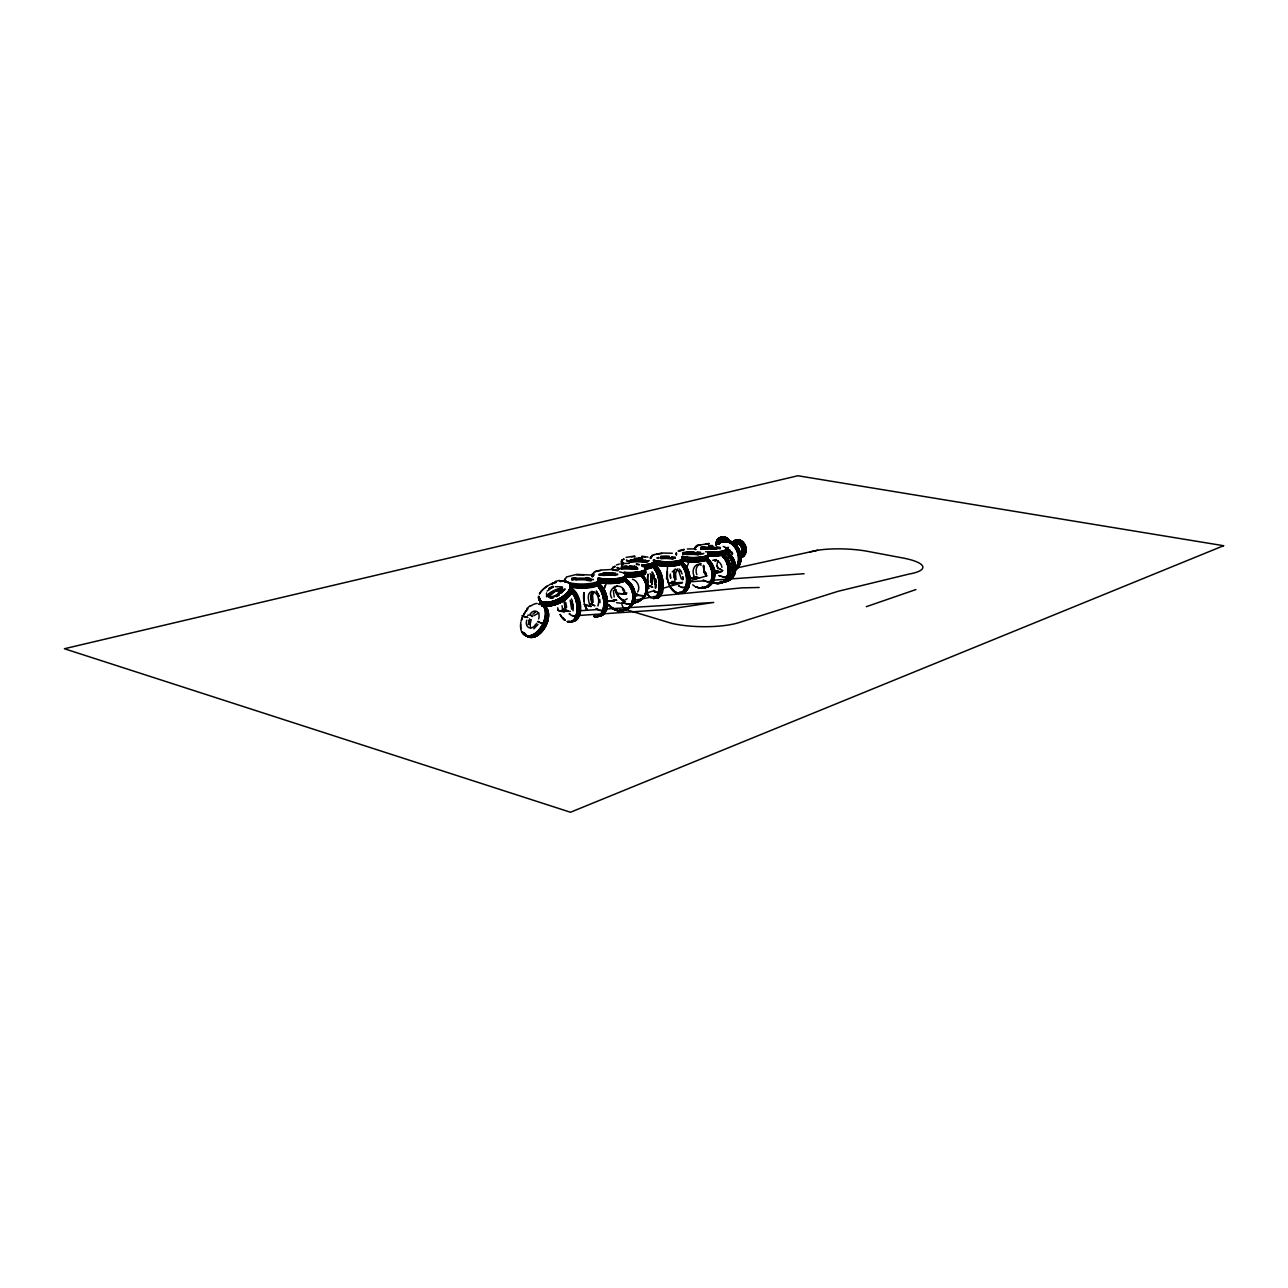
<?xml version="1.0" encoding="UTF-8"?>
<svg xmlns="http://www.w3.org/2000/svg" width="1288" height="1288" viewBox="0 0 1288 1288"><rect width="100%" height="100%" fill="white"/><g stroke="black" fill="none" stroke-linecap="round" stroke-linejoin="round"><path stroke-width="1.5" d="M613.909 574.287L609.755 574.013L609.755 573.112L617.644 574.818L617.596 573.933M609.755 573.981L609.771 573.08M626.644 575.35L626.66 574.416M628.27 568.266L628.286 567.348L636.433 567.911L636.369 568.829L624.1 568.346L624.1 567.461L628.286 567.348M631.088 568.105L631.281 568.121M632.456 568.411L632.489 567.493M634.05 568.443L633.76 567.847M645.256 561.005L645.272 560.119M652.404 564.466L652.324 563.581M655.077 564.788L654.079 564.997L654.9 564.707M671.676 557.64L671.724 556.738L675.315 557.269L675.234 558.171L671.676 557.64L675.298 558.155M676.474 554.693L676.49 553.808A15.907 3.687 1.1 0 0 676.377 554.822M697.114 553.969L697.162 553.083L693.169 552.826L693.153 553.695L700.785 554.436M699.159 553.792L699.867 553.969M528.193 624.6L529.626 619.109M728.412 565.207L728.847 565.029M542.393 605.553L542.28 605.988M541.942 605.102L541.862 605.988L542.473 605.344A17.211 10.546 -62.5 0 1 545.677 624.374A17.211 10.546 -62.5 0 1 528.515 636.642M705.051 573.047L704.246 572.613M571.679 609.256L570.182 600.16M573.063 610.802L573.24 604.41M598.421 604.088C600.981 589.936 584.43 585.67 589.179 602.945M651.036 576.235L650.955 582.144M651.486 576.283L651.406 582.096M655.318 587.956L655.592 582.031L652.887 573.965L653.354 574.77M655.528 587.296L655.737 584.736M655.785 588.004L655.334 578.972M675.508 573.096L676.007 579.616M613.346 590.371L614.183 596.988M538.658 618.9C540.944 612.106 534.842 607.984 530.237 613.877M530.06 624.181L531.236 619.705M526.824 620.124C524.409 626.773 530.656 631.136 535.228 625.179M651.132 574.609L650.521 582.224M651.809 574.722L651.68 584.8M674.091 571.969L674.848 580.55M667.426 571.325L667.345 578.698A16.164 9.596 80.3 0 0 667.957 581.371M591.9 591.224L590.967 596.891L591.997 603.154M597.89 606.02L598.421 604.072M541.846 605.94L541.846 604.941L542.296 605.746M667.522 567.235L666.524 578.779M675.492 573.128L677.874 568.829M557.414 594.267L561.053 589.26M674.622 570.037L673.962 577.652M591.804 591.627L590.773 597.278L591.707 602.929M546.547 592.931L546.611 595.925C552.439 599.564 564.74 591.353 562.212 586.877L555.289 586.652M528.66 622.346L529.738 619.287M731.52 564.627L731.278 563.741M731.954 567.106L731.826 566.301M687.261 566.285L688.565 562.824M717.996 560.634L717.03 564.482L717.819 568.716M637.721 591.949C640.474 587.231 637.56 580.791 632.472 579.197M634.324 566.092L634.469 566.108M653.048 574.448L651.921 577.732L652.243 584.317M593.945 591.9L592.577 595.394L593.172 602.188M672.256 571.888L675.363 568.99L678.776 571.051M564.386 589.936L565.013 588.874L561.584 592.931M548.511 596.891L555.015 591.482L563.033 590.274M654.964 591.095L655.077 591.917M546.466 596.811C548.978 591.176 560.425 587.553 562.325 588.31M728.911 565.416L728.831 564.369M715.162 561.423L716.225 559.99M614.07 588.407L616.871 585.605M535.212 625.195L536.677 623.328M538.03 624.422L533.796 628.834M539.109 622.201L541.25 623.006A3.703 0.982 -0.2 0 0 542.119 622.973M548.205 595.507L547.577 596.183L552.23 592.126L557.881 589.759M562.663 591.24L563.307 590.564L556.03 596.022L550.701 597.648M547.239 595.829L551.827 591.997L560.699 588.632M526.985 608.483L530.044 605.763M532.846 614.231L535.534 611.897L534.874 612.428M533.844 615.728L538.835 612.911M634.823 594.718L638.703 595.491A3.639 0.918 0.7 0 0 642.1 595.764C643.098 596.65 647.445 594.444 645.063 594.058M626.032 594.138L616.646 593.237M593.494 579.471L593.076 579.793M702.99 553.953L703.828 553.293M585.251 604.668L589.212 605.94M696.824 546.434L697.822 545.661M658.764 557.302L658.619 558.026M714.212 560.554L715.597 559.539M561.294 592.544L552.874 597.052M549.574 594.219L554.919 590.902M587.328 578.087L591.079 578.634M627.192 598.791L623.794 600.627L621.685 603.686L622.764 606.841L626.998 609.884L671.982 623.44A47.624 12.478 1.1 0 0 739.859 622.313L838.005 591.321L909.103 574.046A42.81 9.982 2.5 0 0 902.985 558.01L867.935 551.409A42.182 9.724 2.2 0 0 817.574 550.266L810.12 551.892M556.094 596.36L559.024 594.798M556.336 596.698L558.976 595.281M646.85 561.81L649.152 560.489L646.447 561.471A16.213 3.848 0.7 0 0 630.251 561.214M537.659 621.557L539.044 621.557M631.281 603.879L632.263 603.541L628.625 604.056A3.703 0.95 0.6 0 1 625.469 603.589L622.104 602.768L624.004 602.784M632.07 603.509L633.406 602.607M687.969 586.861L684.218 587.521M595.233 571.679L600.562 570.069L611.188 569.538M616.405 564.949L619.367 564.064M592.883 579.342L591.739 579.777M605.36 609.852L602.365 610.399M653.563 554.822L661.839 553.019L672.32 553.244M648.073 561.568L646.512 561.938M679.179 550.717L680.257 550.346M702.813 553.534L701.799 553.872M584.011 604.491L590.967 606.519M649.233 588.214L647.349 587.747M713.761 580.952L708.062 581.806M594.171 572.081L597.294 570.89L595.958 571.373M696.647 545.629L698.676 544.888M566.285 577.024L576.702 574.384L590.951 575.044M652.034 555.386L654.256 554.581M698.338 545.452L700.125 544.808M678.164 551.103L684.218 549.284M679.887 550.926L684.266 549.751M696.148 545.79L708.996 543.391M866.325 606.68L915.945 589.55M701.058 563.564C696.261 564.337 695.085 570.761 696.872 574.69M712.715 560.344C716.096 558.461 721.602 562.937 721.924 567.364M522.155 615.889L523.282 615.696M727.994 576.444L723.47 577.04L718.962 575.672M732.824 575.044L731.182 575.478M732.953 575.253L734.643 574.834L733.629 574.335M728.3 576.702L729.491 576.058M732.727 575.398L729.153 575.688M718.994 575.623L720.781 575.8M695.987 578.698L689.982 578.087M716.997 572.661L714.647 572.387M634.082 596.408L638.413 595.185M645.24 593.253L654.513 590.645L653.692 590.339L654.658 591.965L657.476 592.657L662.885 592.013M661.984 588.536L682.527 582.756M689.998 580.646L706.79 575.913M714.244 573.804L721.715 571.711M661.774 591.804L658.989 592.255M546.289 622.168L542.989 622.909M626.129 557.398L634.775 556.062M597.423 608.709L595.958 608.548L597.793 609.723A3.767 0.982 0.3 0 0 599.999 610.48L606.986 609.852L606.197 609.015L713.697 602.462L666.282 609.498L576.444 615.664M555.418 581.371L559.475 580.437M557.446 589.759L560.055 589.163M550.04 598.196L553.035 597.519M550.861 598.356L553.566 597.745M710.783 581.484L707.337 581.741M597.922 571.148L600.627 570.552M737.155 567.879L817.574 550.266M656.156 554.355L661.871 553.486M558.445 609.626C555.611 610.093 561.117 611.703 562.099 611.156M634.678 600.256L656.413 596.167L741.63 587.891L759.163 587.473M667.957 581.935C667.619 583.544 679.662 584.672 669.985 583.303M636.594 595.587L637.544 595.426M648.959 585.493L647.719 585.702M647.687 585.895C652.002 586.217 655.624 589.147 649.716 585.605M642.696 595.587L635.209 594.686M622.362 563.597L629.462 563.291M527.661 615.245C532.572 613.78 533.667 618.884 530.93 615.31M631.426 556.786L634.791 556.529M670.404 583.223L672.529 583.48M672.191 583.094L682.415 582.369M679.967 592.561A16.132 9.596 80.3 0 0 689.837 581.822L705.357 580.727M712.328 580.244L804.098 573.724M561.971 609.224L568.523 611.076L563.242 608.918M570.294 611.381L562.615 611.253M580.083 610.721L598.292 609.482M671.563 581.613L677.907 583.287M576.734 574.883L584.124 574.754M687.325 548.962L694.296 548.913M705.647 543.987L708.996 543.858M624.133 566.14L626.918 566.06M592.464 576.299L592.367 576.299A16.744 4.057 0.4 0 1 593.688 574.271M629.397 603.911L628.608 603.927A3.172 0.821 0.6 0 1 625.904 603.525M609.482 601.045L614.392 601.351L608.548 601.126M620.51 603.187L616.517 602.671M589.228 603.911L594.959 605.779L591.401 604.072M714.373 570.504L715.404 570.471M629.687 566.076L636.449 566.559M657.54 592.335L655.544 592.094M636.514 593.527L637.19 593.832M724.178 577.105L728.75 576.557M626.966 592.995L623.601 592.448M600.965 610.432L600.192 610.367A3.22 0.837 0.3 0 1 598.92 610.093M574.158 615.793L573.385 615.728A3.268 0.853 0.1 0 1 572.114 615.455M683.445 587.505L681.513 587.199M693.556 576.493L698.917 577.829L694.94 576.67M607.662 601.029L608.661 601.013M641.923 556.191L648.009 557.141M641.875 556.658L645.143 557.044M560.071 611.124L564.434 611.848L562.47 611.22M697.162 551.795L700.769 552.294M697.13 553.099L700.801 553.582M591.128 603.879L589.727 603.669M591.063 580.019L587.28 579.487L587.28 580.405L591.063 580.936M614.811 599.95L616.807 600.272L613.297 599.677M625.485 601.85L624.551 601.705M672.722 581.355L677.971 583.319M614.762 569.811L617.934 570.294M614.714 570.294L617.87 570.777M631.989 603.138L632.859 603.267M542.006 605.907L542.361 605.215A17.227 10.546 -62.5 0 1 545.5 624.278A17.227 10.546 -62.5 0 1 528.338 636.562M715.226 570.568L716.16 570.6M723.647 576.927L722.053 576.509M706.565 581.613L707.514 581.645M626.161 593.977L617.789 593.559M715.726 572.339L717.014 572.613M569.956 613.78L569.103 613.893L571.003 615.068A3.816 0.998 0.1 0 0 573.176 615.857L580.212 614.988M578.618 615.213L579.455 615.39M650.054 573.788L652.098 574.722L653.902 577.765L655.045 584.333M631.297 561.649L627.514 560.747M628.705 561.6L631.233 562.131M636.417 563.87L639.251 564.45M636.353 564.337L639.17 564.917M696.019 578.666L689.74 577.861M704.294 580.405L702.846 580.308L704.665 580.775M679.275 585.67L678.39 585.734L680.434 586.845A3.574 0.886 1 0 0 682.543 587.553L689.241 587.054L688.613 586.491A3.574 0.886 1 0 0 688.372 586.265M715.87 570.681L716.788 570.761M658.941 558.187L657.283 557.849M706.484 573.369L705.566 573.063M704.23 572.677L706.194 573.45M706.854 581.532L704.826 580.84M669.486 583.078L668.311 582.579A16.164 9.596 80.3 0 0 683.815 590.596A16.164 9.596 80.3 0 0 681.819 565.207M589.904 606.101L590.983 606.471M619.625 568.572L618.337 568.169M619.544 569.054L617.065 567.895L618.192 568.91M576.686 615.922L575.849 616.002M701.203 565.158C695.601 561.665 691.141 570.343 693.974 575.527M537.676 621.605L542.103 623.344L547.786 621.476M619.431 568.91L617.274 567.461L619.609 568.974M716.418 570.809L719.847 571.792L716.788 570.97M628.753 561.536L626.435 560.055L627.626 560.86M713.777 580.888L712.86 580.453M656.961 557.946L658.265 558.525M627.32 561.182L626.725 560.908M692.702 584.816L695.665 587.006M652.758 572.886L651.97 571.985L654.465 576.155M716.531 565.835L719.026 568.765M596.795 591.707L596.247 590.967L599.306 596.441M680.869 571.228L679.452 569.071M678.76 571.019L681.384 579.117M522.123 615.938L527.855 617.435L522.928 616.437M624.793 591.273C620.22 580.727 606.149 588.262 611.768 598.051M597.809 593.366L599.017 596.231M680.724 571.019L682.109 573.965M571.453 598.92L572.532 601.528M622.458 588.825L623.312 590.918M530.64 627.868L530.06 624.165M654.03 576.299L655.399 582.079M571.84 601.738L572.774 607.373M591.707 599.966L592.448 603.009M572.226 601.319L573.289 607.727M566.607 607.308L565.835 602.639M565.174 605.038L565.915 608.129M565.464 608.258L564.418 601.915M565.142 608.049L564.192 602.317M561.954 605.746L562.518 608.065M655.817 579.197L656.284 581.951M614.457 586.394L615.036 590.564M564.885 601.899L565.158 605.086M599.773 599.371L600.063 602.575M682.753 576.67L682.962 579.423M682.576 576.718L682.801 579.777M726.818 551.811A15.714 12.123 74.1 0 1 735.722 568.475A15.714 12.123 74.1 0 1 726.126 581.323M725.74 552.117A15.714 12.123 74.1 0 1 734.659 568.797A15.714 12.123 74.1 0 1 725.047 581.645M726.191 551.989A15.714 12.123 74.1 0 1 735.11 568.652A15.714 12.123 74.1 0 1 725.498 581.516M708.207 555.836A15.875 3.655 1.2 0 0 726.223 552.117A15.714 12.123 74.1 0 1 735.255 568.62A15.714 12.123 74.1 0 1 725.643 581.468M726.287 552.133A15.52 11.978 74.1 0 1 735.094 568.588A15.52 11.978 74.1 0 1 725.611 581.274M726.142 552.166A15.52 11.978 74.1 0 1 734.949 568.636A15.52 11.978 74.1 0 1 725.466 581.323M726.77 551.989A15.52 11.962 74.1 0 1 735.577 568.443A15.52 11.962 74.1 0 1 726.078 581.146M727.865 554.484A15.73 12.123 74.1 0 1 733.291 572.902A15.73 12.123 74.1 0 1 720.974 581.741M727.784 554.629A15.537 11.978 74.1 0 1 733.146 572.822A15.537 11.978 74.1 0 1 720.974 581.548M725.691 552.294A15.52 11.978 74.1 0 1 734.498 568.765A15.52 11.978 74.1 0 1 725.015 581.452M725.289 552.407A15.537 11.978 74.1 0 1 734.112 568.877A15.537 11.978 74.1 0 1 724.613 581.58M725.337 552.23A15.73 12.123 74.1 0 1 734.112 570.874A15.73 12.123 74.1 0 1 721.425 581.596M720.491 581.87A15.73 12.123 74.1 0 0 732.824 573.047A15.73 12.123 74.1 0 0 727.382 554.613A15.73 12.123 74.1 0 1 732.679 573.08A15.73 12.123 74.1 0 1 720.362 581.918M727.301 554.774A15.537 11.978 74.1 0 1 732.663 572.967A15.537 11.978 74.1 0 1 720.507 581.693M727.157 554.806A15.537 11.978 74.1 0 1 732.534 572.999A15.537 11.978 74.1 0 1 720.362 581.725M732.679 553.679A7.76 6.038 74.6 0 1 731.745 551.924M741.389 555.402A7.76 6.038 74.6 0 0 741.679 544.727A7.76 6.038 74.6 0 0 732.936 543.021A9.097 7.084 74.6 0 1 744.915 544.438A9.097 7.084 74.6 0 1 740.664 557.624M733.097 543.278A7.422 5.78 74.6 0 1 741.936 545.726A7.422 5.78 74.6 0 1 739.924 556.062M733.291 543.536A7.1 5.522 74.6 0 1 741.759 545.871A7.1 5.522 74.6 0 1 739.843 555.756M735.255 543.375A6.199 4.814 74.6 0 1 741.952 546.917A6.199 4.814 74.6 0 1 739.924 554.806M734.659 544.55A5.635 4.379 74.6 0 1 741.003 545.79A5.635 4.379 74.6 0 1 740.809 553.566A5.619 4.363 74.6 0 0 740.986 545.806A5.619 4.363 74.6 0 0 734.675 544.566M734.385 544.647A5.619 4.363 74.6 0 1 741.067 546.498A5.619 4.363 74.6 0 1 739.554 554.307M734.176 544.373A5.957 4.637 74.6 0 1 741.276 546.337A5.957 4.637 74.6 0 1 739.666 554.629M732.453 554.259A9 7.003 74.6 0 1 731.375 552.214M731.584 543.472A9 7.003 74.6 0 1 742.902 543.874A9 7.003 74.6 0 1 741.051 557.366M731.842 543.327A9.113 7.084 74.6 0 1 743.289 543.713A9.113 7.084 74.6 0 1 741.421 557.366M732.083 543.262A9.097 7.084 74.6 0 1 743.53 543.649A9.097 7.084 74.6 0 1 741.663 557.302M732.292 543.198A9.097 7.084 74.6 0 1 743.74 543.6A9.097 7.084 74.6 0 1 741.872 557.253M732.598 543.117A9.097 7.084 74.6 0 1 744.657 544.502A9.097 7.084 74.6 0 1 740.407 557.688M739.827 540.928A7.792 6.07 74.6 0 1 741.437 541.491M744.174 544.003A7.792 6.07 74.6 0 1 744.931 553.389M742.58 555.708A7.792 6.07 74.6 0 1 741.067 556.158M741.228 541.878A7.422 5.78 74.6 0 0 739.715 541.33A7.422 5.78 74.6 0 1 741.389 541.829M743.836 544.261A7.422 5.78 74.6 0 1 744.738 545.951M745.285 547.803A7.422 5.78 74.6 0 1 745.189 551.554M739.682 541.024A7.744 6.021 74.6 0 1 741.276 541.588M743.997 544.083A7.744 6.021 74.6 0 1 744.947 545.838M745.511 547.786A7.744 6.021 74.6 0 1 745.414 551.683M742.419 555.692A7.744 6.021 74.6 0 1 740.906 556.158M743.997 544.212A7.422 5.78 74.6 0 1 745.591 549.67M743.74 544.454A7.036 5.474 74.6 0 1 744.593 546.048M745.108 547.819A7.036 5.474 74.6 0 1 745.253 549.622M735.432 545.146A5.603 4.363 74.6 0 1 740.519 543.584M735.995 543.874A5.957 4.637 74.6 0 1 738.153 542.795M735.706 543.729A6.199 4.814 74.6 0 1 736.736 542.973M743.627 544.454A7.084 5.522 74.6 0 1 744.48 546.064M716.064 545.114A7.76 6.005 74.8 0 1 720.008 538.867A7.76 6.005 74.8 0 1 726.657 541.813M728.332 547.529A7.76 6.005 74.8 0 1 726.4 552.52A15.875 3.655 1.2 0 1 708.207 556.062M716.724 543.311A7.39 5.699 74.8 0 1 720.958 539.044A7.39 5.699 74.8 0 1 726.561 542.006M728.155 547.448A7.39 5.699 74.8 0 1 726.319 552.198M716.997 543.439A7.052 5.458 74.8 0 1 721.055 539.35A7.052 5.458 74.8 0 1 726.4 542.184M727.929 547.384A7.052 5.458 74.8 0 1 726.174 551.924M718.656 543.874A5.603 4.331 74.8 0 1 724.178 541.073M727.157 548.382A5.603 4.331 74.8 0 1 726.69 549.622M718.382 543.955A5.587 4.315 74.8 0 1 724.919 541.926M726.835 548.463A5.587 4.315 74.8 0 1 725.643 550.668M725.047 541.668A5.925 4.572 74.8 0 0 718.108 543.826A6.166 4.766 74.8 0 1 724.162 540.606M727.092 548.591A5.925 4.572 74.8 0 1 725.82 550.942M715.774 544.711A9.048 7.003 74.8 0 1 720.362 537.434A9.048 7.003 74.8 0 1 728.123 540.88A8.952 6.923 74.8 0 0 721.28 537.337A8.952 6.923 74.8 0 0 716.144 542.522M727.833 553.357A9.048 7.003 74.8 0 0 729.781 549.783A8.952 6.923 74.8 0 1 727.768 553.276M726.915 549.992A6.166 4.766 74.8 0 1 726.11 551.087M716.321 542.425A9.048 7.003 74.8 0 0 716.031 544.647A8.952 6.923 74.8 0 1 716.402 542.457M717.078 540.429A9.048 7.003 74.8 0 1 728.38 540.799M729.266 551.699A9.048 7.003 74.8 0 1 728.09 553.293A8.952 6.923 74.8 0 0 729.201 551.634M717.142 540.493A8.952 6.923 74.8 0 1 728.316 540.863M717.319 540.364A9.048 7.003 74.8 0 1 728.622 540.735A8.952 6.923 74.8 0 0 717.384 540.429M728.766 540.751A8.952 6.923 74.8 0 0 718.752 538.787A9.048 7.003 74.8 0 1 728.831 540.686M729.652 551.506A8.952 6.923 74.8 0 1 728.477 553.083M716.482 544.518A9.048 7.003 74.8 0 1 716.772 542.296M729.716 551.57A9.048 7.003 74.8 0 1 728.541 553.164M719.01 538.626A9.048 7.003 74.8 0 1 729.137 540.59M728.847 553.083A9.048 7.003 74.8 0 0 730.038 551.489A8.936 6.923 74.8 0 1 728.799 553.003M719.074 538.706A8.936 6.923 74.8 0 1 729.089 540.654M730.28 551.409A9.048 7.003 74.8 0 1 729.105 553.003M730.216 551.345A8.936 6.923 74.8 0 1 729.04 552.922M724.999 538.046A7.744 5.989 74.8 0 1 726.577 538.609M728.042 539.656A7.744 5.989 74.8 0 1 729.298 541.105M729.04 551.795A7.744 5.989 74.8 0 1 727.736 552.745M719.944 543.343A5.909 4.572 74.8 0 1 722.198 540.268M719.59 543.278A6.15 4.766 74.8 0 1 721.94 540.091M720.652 542.248A5.571 4.315 74.8 0 1 723.389 540.252M720.33 542.312A5.603 4.331 74.8 0 1 723.083 540.3M719.944 541.266A7.052 5.458 74.8 0 1 720.845 540.01M719.751 541.057A7.374 5.699 74.8 0 1 720.7 539.753M727.768 539.978A7.374 5.699 74.8 0 1 728.96 541.363M727.929 539.946A7.374 5.699 74.8 0 1 729.105 541.314M727.881 539.736A7.696 5.957 74.8 0 1 729.121 541.185M722.649 541.588A15.681 12.139 74.4 0 1 739.537 550.556A15.681 12.139 74.4 0 1 734.45 570.487A15.681 12.139 74.4 0 0 739.393 550.588A15.681 12.139 74.4 0 0 722.504 541.636M718.221 544.18A15.504 11.995 74.4 0 1 734.434 546.08A15.504 11.995 74.4 0 1 737.122 566.269A15.698 12.139 74.4 0 0 734.53 545.951A15.698 12.139 74.4 0 0 718.124 544.035A15.698 12.139 74.4 0 1 734.402 545.999A15.698 12.139 74.4 0 1 737.106 566.43M722.729 541.765A15.472 11.978 74.4 0 1 739.409 550.62A15.472 11.978 74.4 0 1 734.369 570.31M722.584 541.813A15.488 11.978 74.4 0 1 739.264 550.652A15.488 11.978 74.4 0 1 734.224 570.343M722.166 541.717A15.681 12.139 74.4 0 1 738.201 548.833A15.681 12.139 74.4 0 1 736.607 568.733M722.246 541.894A15.488 11.978 74.4 0 1 738.072 548.929A15.488 11.978 74.4 0 1 736.511 568.588M721.586 541.878A15.681 12.139 74.4 0 1 737.605 549.01A15.681 12.139 74.4 0 1 736.028 568.91M721.65 542.055A15.488 11.978 74.4 0 1 737.477 549.091A15.488 11.978 74.4 0 1 735.915 568.749M737.557 566.14A15.488 11.995 74.4 0 0 734.885 545.967A15.488 11.995 74.4 0 0 718.672 544.067A15.698 12.139 74.4 0 1 736.189 547.4A15.698 12.139 74.4 0 1 735.625 569.022M718.076 544.228A15.504 11.995 74.4 0 1 734.305 546.128A15.504 11.995 74.4 0 1 736.978 566.317M722.6 570.745A15.698 12.139 74.4 0 1 719.654 568.62A15.504 11.995 74.4 0 0 722.649 570.584M717.641 544.164A15.698 12.139 74.4 0 1 734.063 546.08A15.698 12.139 74.4 0 1 736.768 566.527M717.738 544.309A15.504 11.995 74.4 0 1 733.967 546.225A15.504 11.995 74.4 0 1 736.639 566.414M681.61 560.86A16.068 3.784 0.9 0 1 674.316 565.464A16.277 3.832 0.9 0 1 653.419 564.064M653.58 564.031A16.068 3.784 0.9 0 0 674.316 565.464A16.277 3.832 0.9 0 0 681.787 560.86M660.937 558.412A16.068 3.784 0.9 0 1 673.141 558.67M681.787 561.085A16.277 3.832 0.9 0 1 674.413 565.738A16.277 3.832 0.9 0 1 653.402 564.289M681.61 561.101A16.068 3.784 0.9 0 1 674.316 565.706A16.068 3.784 0.9 0 1 653.58 564.273M660.937 558.638A16.068 3.784 0.9 0 1 673.141 558.895M681.851 557.704A16.277 3.8 0.9 0 1 674.461 562.325A16.277 3.8 0.9 0 1 653.451 560.892M681.658 557.72A16.084 3.751 0.9 0 1 674.365 562.276A16.084 3.751 0.9 0 1 653.628 560.86A16.229 3.816 0.7 0 1 641.585 565.255A16.422 3.864 0.7 0 0 653.837 560.779M681.851 557.141A16.277 3.8 0.9 0 1 674.477 561.761A16.277 3.8 0.9 0 1 653.467 560.328M650.504 558.429A16.277 3.8 0.9 0 1 651.889 556.513M681.674 557.157A16.084 3.751 0.9 0 1 674.381 561.729A16.084 3.751 0.9 0 1 653.628 560.296M650.698 558.429A16.084 3.751 0.9 0 1 652.066 556.545M681.674 556.931A16.084 3.751 0.9 0 1 674.381 561.488A16.277 3.8 0.9 0 1 653.467 560.087M653.628 560.071A16.084 3.751 0.9 0 0 674.381 561.488A16.277 3.8 0.9 0 0 681.867 556.915M650.698 558.203A16.084 3.751 0.9 0 1 652.066 556.303M650.504 558.203A16.277 3.8 0.9 0 1 651.889 556.287M681.803 560.296A16.277 3.832 0.9 0 1 674.413 564.949A16.277 3.832 0.9 0 1 653.419 563.5M669.197 557.736A16.277 3.832 0.9 0 0 660.873 557.801A16.068 3.784 0.9 0 1 673.157 558.106M681.61 560.312A16.068 3.784 0.9 0 1 674.316 564.901A16.068 3.784 0.9 0 1 653.58 563.468M681.626 560.087A16.068 3.784 0.9 0 1 674.332 564.675A16.277 3.832 0.9 0 1 653.419 563.275M653.596 563.242A16.068 3.784 0.9 0 0 674.332 564.675A16.277 3.832 0.9 0 0 681.803 560.071M673.157 557.881A16.068 3.784 0.9 0 0 660.953 557.624A16.277 3.832 0.9 0 1 669.197 557.495M681.819 559.33A16.277 3.816 0.9 0 1 674.429 563.967A16.277 3.816 0.9 0 1 653.435 562.518M681.626 559.346A16.068 3.767 0.9 0 1 674.332 563.919A16.068 3.767 0.9 0 1 653.596 562.502M660.969 556.883A16.068 3.767 0.9 0 1 669.18 556.802M681.642 558.686A16.084 3.767 0.9 0 1 674.349 563.275A16.277 3.816 0.9 0 1 653.451 561.874M653.612 561.842A16.084 3.767 0.9 0 0 674.349 563.275A16.277 3.816 0.9 0 0 681.835 558.67M660.969 556.239A16.084 3.767 0.9 0 1 669.18 556.158M707.917 557.704A15.907 3.703 1.1 0 1 699.819 561.23A15.907 3.703 1.1 0 1 682.141 560.554M686.407 554.291A15.907 3.703 1.1 0 1 698.466 554.565M707.917 557.929A15.891 3.703 1.1 0 1 699.819 561.471A15.891 3.703 1.1 0 1 682.141 560.779M686.391 554.516A15.891 3.703 1.1 0 1 698.466 554.79M708.11 557.929A16.1 3.751 1.1 0 1 699.915 561.504A16.1 3.751 1.1 0 1 682.012 560.827M708.159 556.174A16.1 3.735 1.1 0 1 699.947 559.749A16.1 3.735 1.1 0 1 682.044 559.056M686.359 552.745A16.1 3.735 1.1 0 1 693.186 552.616M708.142 556.915A16.1 3.751 1.1 0 1 699.931 560.489A16.1 3.751 1.1 0 1 682.028 559.797M687.663 553.389A16.1 3.751 1.1 0 1 698.563 553.743A15.907 3.703 1.1 0 0 682.801 553.904M708.126 557.688A16.1 3.751 1.1 0 1 699.931 561.278A16.1 3.751 1.1 0 1 682.012 560.586M708.126 557.141A16.1 3.751 1.1 0 1 699.931 560.715A16.1 3.751 1.1 0 1 682.028 560.039M687.663 553.615A16.1 3.751 1.1 0 1 698.563 553.985A15.907 3.703 1.1 0 0 682.785 554.146M707.933 557.141A15.907 3.703 1.1 0 1 699.835 560.683A15.907 3.703 1.1 0 1 682.157 560.006M707.933 556.915A15.907 3.703 1.1 0 1 699.835 560.441A15.907 3.703 1.1 0 1 682.157 559.765M708.191 554.565A16.1 3.719 1.1 0 1 699.98 558.123A16.1 3.719 1.1 0 1 682.077 557.446M676.184 554.822A16.1 3.719 1.1 0 1 676.297 553.84M707.981 554.565A15.907 3.687 1.1 0 1 699.883 558.09A15.907 3.687 1.1 0 1 682.205 557.414M707.949 556.174A15.907 3.687 1.1 0 1 699.851 559.7A15.907 3.687 1.1 0 1 682.173 559.024M682.817 553.18A15.907 3.687 1.1 0 1 694.538 552.729M707.965 555.531A15.907 3.687 1.1 0 1 699.867 559.056A16.1 3.735 1.1 0 1 682.06 558.412M682.189 558.38A15.907 3.687 1.1 0 0 699.867 559.056A16.1 3.735 1.1 0 0 708.159 555.531M682.817 552.536A15.907 3.687 1.1 0 1 694.554 552.085M686.375 552.101A16.1 3.735 1.1 0 1 693.202 551.989M708.191 554.017A16.1 3.719 1.1 0 1 699.996 557.575A16.1 3.719 1.1 0 1 682.077 556.883M676.184 554.259A16.1 3.719 1.1 0 1 676.313 553.293M707.998 554.017A15.907 3.671 1.1 0 1 699.899 557.527A15.907 3.671 1.1 0 1 682.205 556.851M676.393 554.259A15.907 3.671 1.1 0 1 676.506 553.309M707.998 553.792A15.907 3.671 1.1 0 1 699.899 557.302A16.1 3.719 1.1 0 1 682.093 556.658M682.205 556.625A15.907 3.671 1.1 0 0 699.899 557.302A16.1 3.719 1.1 0 0 708.207 553.792M676.393 554.033A15.907 3.671 1.1 0 1 676.506 553.083M676.184 554.033A16.1 3.719 1.1 0 1 676.313 553.067M683.059 564.997A16.148 9.596 80.3 0 1 687.889 582.176A16.148 9.596 80.3 0 1 680.563 593.156M677.408 593.011A16.148 9.596 80.3 0 1 672.529 589.405M682.463 565.094A16.148 9.596 80.3 0 1 687.277 582.289A16.148 9.596 80.3 0 1 679.951 593.253M677.408 592.818A15.955 9.467 80.3 0 1 672.594 589.244M682.399 565.255A15.955 9.467 80.3 0 1 687.148 582.224A15.955 9.467 80.3 0 1 679.935 593.06M676.78 592.931A15.955 9.467 80.3 0 1 668.44 582.627M668.053 581.323A15.955 9.467 80.3 0 1 667.49 578.618M681.755 565.351A15.955 9.467 80.3 0 1 686.52 582.337A15.955 9.467 80.3 0 1 679.291 593.172M681.996 562.502A16.132 9.596 80.3 0 1 689.209 581.935A16.132 9.596 80.3 0 1 679.323 592.673M681.964 562.679A15.939 9.483 80.3 0 1 689.08 581.87A15.939 9.483 80.3 0 1 679.323 592.48M682.994 565.142A15.955 9.467 80.3 0 1 687.76 582.112A15.955 9.467 80.3 0 1 680.531 592.963M683.526 565.062A15.939 9.483 80.3 0 1 688.291 582.031A15.939 9.483 80.3 0 1 681.062 592.866M683.59 564.901A16.148 9.596 80.3 0 1 688.404 582.079A16.148 9.596 80.3 0 1 681.094 593.06M682.447 562.437A16.132 9.596 80.3 0 1 689.66 581.854A16.132 9.596 80.3 0 1 679.774 592.593M682.415 562.615A15.939 9.483 80.3 0 1 689.531 581.806A15.939 9.483 80.3 0 1 679.774 592.399M679.967 592.367A15.939 9.483 80.3 0 0 689.724 581.774A15.939 9.483 80.3 0 0 682.608 562.582A16.132 9.596 80.3 0 1 689.837 581.822M670.678 578.071A15.939 9.483 80.3 0 1 670.372 573.997M670.565 578.087A16.132 9.596 80.3 0 1 670.275 575.317M653.596 564.53A16.213 3.848 0.7 0 1 645.529 568.716A16.422 3.896 0.7 0 0 653.789 564.514M630.251 561.761A16.213 3.848 0.7 0 1 646.335 562.067M653.596 564.756A16.213 3.848 0.7 0 1 645.529 568.958A16.422 3.896 0.7 0 0 653.789 564.756M630.251 562.003A16.213 3.848 0.7 0 1 646.335 562.309M653.805 562.969A16.422 3.88 0.7 0 1 645.642 567.203A16.229 3.832 0.7 0 0 653.612 562.985M621.814 564.369A16.422 3.88 0.7 0 1 621.444 563.355M630.17 560.183A16.422 3.88 0.7 0 1 642.583 560.039M653.805 563.725A16.422 3.88 0.7 0 1 645.642 567.96A16.213 3.832 0.7 0 0 653.596 563.725M621.814 565.126A16.422 3.88 0.7 0 1 621.428 564.112M622.007 565.11A16.213 3.832 0.7 0 1 621.637 564.112M630.251 560.972A16.213 3.832 0.7 0 1 646.351 561.278M653.837 561.343A16.422 3.864 0.7 0 1 641.633 565.867A16.229 3.816 0.7 0 0 653.628 561.343M623.328 563.693A16.422 3.864 0.7 0 1 621.444 561.713M638.413 558.203A16.422 3.864 0.7 0 1 642.599 558.412A16.229 3.816 0.7 0 0 634.227 558.3M623.505 563.677A16.229 3.816 0.7 0 1 621.653 561.729M622.024 564.369A16.229 3.832 0.7 0 1 621.637 563.371M630.267 560.232A16.229 3.832 0.7 0 1 646.351 560.538M653.821 562.325A16.422 3.88 0.7 0 1 643.002 566.784M623.312 564.691A16.422 3.88 0.7 0 1 621.444 562.711M623.328 563.13A16.422 3.864 0.7 0 1 622.185 560.167M623.505 563.114A16.229 3.816 0.7 0 1 622.378 560.183M653.644 560.554A16.229 3.816 0.7 0 1 641.601 565.029A16.438 3.864 0.7 0 0 653.837 560.538M623.505 562.872A16.229 3.816 0.7 0 1 624.165 559.072A16.438 3.864 0.7 0 0 623.328 562.904M653.805 563.951A16.422 3.896 0.7 0 1 645.642 568.201A16.213 3.848 0.7 0 0 653.596 563.967M653.628 562.325A16.229 3.832 0.7 0 1 645.562 566.511M622.024 563.709A16.229 3.832 0.7 0 1 621.653 562.711M634.211 559.282A16.229 3.832 0.7 0 1 642.535 559.443M625.759 578.988A16.953 4.138 0.4 0 1 617.049 583.029A16.953 4.138 0.4 0 1 598.196 582.466M625.775 577.153A16.953 4.122 0.4 0 1 617.065 581.194A16.953 4.122 0.4 0 1 598.196 580.63M592.19 576.718A16.953 4.122 0.4 0 1 593.478 575.688M625.791 575.72A16.953 4.122 0.4 0 1 617.065 579.729A16.953 4.122 0.4 0 1 598.212 579.165M592.061 576.332A16.953 4.122 0.4 0 1 593.494 574.255M625.582 575.72A16.744 4.057 0.4 0 1 616.968 579.681A16.744 4.057 0.4 0 1 598.34 579.133M625.566 577.169A16.744 4.073 0.4 0 1 616.952 581.146A16.744 4.073 0.4 0 1 598.34 580.582M592.399 576.718A16.744 4.073 0.4 0 1 593.671 575.72M599.145 574.126A16.744 4.073 0.4 0 1 615.68 573.82M625.759 578.747A16.953 4.138 0.4 0 1 617.049 582.788A16.953 4.138 0.4 0 1 598.196 582.224M625.549 578.747A16.744 4.089 0.4 0 1 616.936 582.74A16.744 4.089 0.4 0 1 598.324 582.192M602.945 575.237A16.744 4.089 0.4 0 1 615.664 575.414M625.566 576.493A16.744 4.073 0.4 0 1 616.968 580.469A16.744 4.073 0.4 0 1 598.34 579.906M592.399 576.042A16.744 4.073 0.4 0 1 593.671 575.044M602.961 572.983A16.744 4.073 0.4 0 1 615.68 573.16M625.775 576.493A16.953 4.122 0.4 0 1 617.065 580.518A16.953 4.122 0.4 0 1 598.212 579.954M592.206 576.042A16.953 4.122 0.4 0 1 593.494 575.011M625.582 575.478A16.744 4.057 0.4 0 1 616.968 579.439A16.969 4.106 0.4 0 1 598.212 578.924M598.34 578.892A16.744 4.057 0.4 0 0 616.968 579.439A16.969 4.106 0.4 0 0 625.791 575.478M592.271 576.09A16.744 4.057 0.4 0 1 593.688 574.029M592.061 576.09A16.969 4.106 0.4 0 1 593.494 574.013M625.791 574.657A16.969 4.106 0.4 0 1 617.081 578.666A16.969 4.106 0.4 0 1 598.212 578.103M593.06 576.332A16.969 4.106 0.4 0 1 593.494 573.192M619.544 571.872A16.969 4.106 0.4 0 1 622.587 572.661M625.582 574.657A16.76 4.057 0.4 0 1 616.984 578.618A16.76 4.057 0.4 0 1 598.356 578.071M593.269 576.316A16.76 4.057 0.4 0 1 593.688 573.208M625.549 578.988A16.744 4.089 0.4 0 1 616.936 582.981A16.744 4.089 0.4 0 1 598.324 582.434M602.945 575.478A16.744 4.089 0.4 0 1 607.163 575.253M625.759 578.167A16.953 4.138 0.4 0 1 617.049 582.208A16.953 4.138 0.4 0 1 598.196 581.645M604.265 574.512A16.953 4.138 0.4 0 1 611.542 574.448M625.549 578.183A16.744 4.089 0.4 0 1 616.952 582.16A16.744 4.089 0.4 0 1 598.324 581.613M599.129 575.14A16.744 4.089 0.4 0 1 615.664 574.834M625.549 577.942A16.744 4.089 0.4 0 1 616.952 581.918A16.953 4.138 0.4 0 1 598.196 581.403M598.324 581.371A16.744 4.089 0.4 0 0 616.952 581.918A16.953 4.138 0.4 0 0 625.759 577.926M599.129 574.899A16.744 4.089 0.4 0 1 615.664 574.593M604.265 574.271A16.953 4.138 0.4 0 1 611.542 574.223M598.743 583.609A17.163 4.234 0.2 0 1 589.695 587.747A17.163 4.234 0.2 0 1 570.616 587.167M575.784 579.97A17.163 4.234 0.2 0 1 588.809 580.147M598.759 580.534A17.179 4.202 0.2 0 1 589.711 584.639A17.179 4.202 0.2 0 1 570.632 584.076M564.563 581.178A17.179 4.202 0.2 0 1 564.772 580.083M598.759 581.323A17.179 4.218 0.2 0 1 589.695 585.428A17.179 4.218 0.2 0 1 570.632 584.865M564.563 581.967A17.179 4.218 0.2 0 1 564.772 580.872M571.84 578.183A17.179 4.218 0.2 0 1 575.784 577.7M586.008 577.62A17.179 4.218 0.2 0 1 588.809 577.877M598.775 580.292A17.179 4.202 0.2 0 1 589.711 584.398A17.179 4.202 0.2 0 1 570.632 583.834M565.513 582.015A17.179 4.202 0.2 0 1 564.772 579.841M597.745 578.393A17.179 4.202 0.2 0 1 589.695 583.561A17.179 4.202 0.2 0 1 567.589 582.176M565.513 581.194A17.179 4.202 0.2 0 1 566.14 577.974M598.743 583.029A17.163 4.234 0.2 0 1 589.695 587.151A17.163 4.234 0.2 0 1 570.616 586.587M571.84 579.89A17.163 4.234 0.2 0 1 588.809 579.568M598.759 582.772A17.163 4.218 0.2 0 1 589.695 586.909A17.163 4.218 0.2 0 1 570.616 586.33M571.84 579.648A17.163 4.218 0.2 0 1 588.809 579.326M598.759 581.999A17.179 4.218 0.2 0 1 589.695 586.121A17.179 4.218 0.2 0 1 570.632 585.557M571.84 578.859A17.179 4.218 0.2 0 1 588.809 578.554M644.918 571.969A16.486 3.977 0.6 0 1 625.372 576.573A16.696 4.025 0.6 0 0 645.111 571.952M621.219 569.119A16.486 3.977 0.6 0 1 637.576 569.441M645.111 572.194A16.696 4.025 0.6 0 1 625.324 576.863M645.159 568.733A16.712 3.993 0.6 0 1 640.297 572.532A16.712 3.993 0.6 0 1 623.939 573.257M612.573 570.182A16.712 3.993 0.6 0 1 612.202 569.135M644.95 568.733A16.503 3.945 0.6 0 1 640.152 572.484A16.503 3.945 0.6 0 1 624.004 573.208M612.782 570.182A16.503 3.945 0.6 0 1 612.412 569.151M644.966 567.928A16.503 3.945 0.6 0 1 640.168 571.679A16.503 3.945 0.6 0 1 624.004 572.403M614.263 570.343A16.503 3.945 0.6 0 1 612.428 568.33M613.185 567.332A16.503 3.945 0.6 0 1 615.004 566.414M645.159 567.928A16.712 3.993 0.6 0 1 640.313 571.711A16.712 3.993 0.6 0 1 623.939 572.436M614.07 570.375A16.712 3.993 0.6 0 1 612.219 568.33M612.991 567.316A16.712 3.993 0.6 0 1 614.827 566.398M645.127 571.389A16.696 4.025 0.6 0 1 625.324 576.042A16.486 3.977 0.6 0 0 644.918 571.405M621.235 568.555A16.486 3.977 0.6 0 1 637.592 568.877M644.918 571.164A16.503 3.961 0.6 0 1 625.372 575.752A16.696 4.025 0.6 0 0 645.127 571.148M621.235 568.33A16.503 3.961 0.6 0 1 637.592 568.636M629.51 567.911A16.696 4.025 0.6 0 1 633.76 568.121M645.127 570.391A16.696 4.009 0.6 0 1 625.34 575.044M629.51 567.155A16.696 4.009 0.6 0 1 633.777 567.364M644.934 570.407A16.503 3.961 0.6 0 1 625.388 574.995M621.235 567.573A16.503 3.961 0.6 0 1 637.608 567.879M644.95 569.731A16.503 3.961 0.6 0 1 625.388 574.319M621.251 566.913A16.503 3.961 0.6 0 1 633.728 566.752A16.712 4.009 0.6 0 0 629.51 566.495M645.143 569.731A16.712 4.009 0.6 0 1 625.34 574.368M645.159 568.169A16.712 3.993 0.6 0 1 640.313 571.952A16.712 3.993 0.6 0 1 623.939 572.677M612.589 569.618A16.712 3.993 0.6 0 1 612.219 568.572M612.975 567.557A16.712 3.993 0.6 0 1 614.827 566.623M644.966 568.169A16.503 3.945 0.6 0 1 640.168 571.92A16.503 3.945 0.6 0 1 624.004 572.629M612.782 569.602A16.503 3.945 0.6 0 1 612.428 568.572M613.185 567.573A16.503 3.945 0.6 0 1 615.004 566.656M570.214 584.672A17.163 8.356 -26 0 1 555.434 600.611A17.163 8.356 -26 0 1 538.835 596.618M551.779 583.963A17.163 8.356 -26 0 1 555.885 582.401M563.581 581.242A17.163 8.356 -26 0 0 559.91 581.468A17.372 8.469 -26 0 1 570.165 588.713A17.372 8.469 -26 0 1 551.876 601.85A17.372 8.469 -26 0 1 538.642 596.666M568.813 582.691A17.163 8.356 -26 0 1 557.382 599.548A17.163 8.356 -26 0 1 538.738 596.408M539.64 593.8A17.163 8.356 -26 0 1 547.77 585.847M551.683 583.77A17.163 8.356 -26 0 1 555.788 582.192A17.372 8.469 -26 0 0 551.747 583.866M566.543 581.532A17.163 8.356 -26 0 0 559.813 581.274A17.372 8.453 -26 0 1 566.704 581.403M568.99 582.579A17.372 8.453 -26 0 1 557.414 599.644A17.372 8.453 -26 0 1 538.545 596.473M539.447 593.832A17.372 8.453 -26 0 1 547.69 585.782M548.962 585.026A17.372 8.453 -26 0 1 555.804 582.079M569.731 584.108A17.372 8.469 -26 0 1 558.171 601.174A17.372 8.469 -26 0 1 539.286 597.986M567.026 582.079A17.372 8.469 -26 0 1 559.781 599.322A17.372 8.469 -26 0 1 538.883 597.149M566.881 582.208A17.163 8.356 -26 0 1 561.649 598.115A17.163 8.356 -26 0 1 539.253 599.387M570.31 585.299A17.356 8.469 -26 0 1 558.767 602.365A17.356 8.469 -26 0 1 539.881 599.178M571.421 587.199A17.147 8.372 -26 0 1 556.674 603.122A17.147 8.372 -26 0 1 540.075 599.113M570.842 585.992A17.147 8.356 -26 0 1 556.078 601.931A17.147 8.356 -26 0 1 539.495 597.922M569.827 584.768A17.147 8.372 -26 0 1 558.412 601.625A17.147 8.372 -26 0 1 539.769 598.485M570.004 584.655A17.372 8.469 -26 0 1 558.445 601.738A17.372 8.469 -26 0 1 539.575 598.534M571.518 587.392A17.147 8.372 -26 0 1 556.77 603.331A17.147 8.372 -26 0 1 540.187 599.306M549.203 588.745A17.147 8.372 -26 0 1 553.115 586.652M570.407 585.493A17.356 8.469 -26 0 1 558.863 602.575A17.356 8.469 -26 0 1 539.978 599.371M540.219 599.854A17.356 8.485 -26 0 0 559.089 603.058A17.356 8.485 -26 0 0 570.632 585.976A17.147 8.372 -26 0 1 561.069 601.947A17.147 8.372 -26 0 1 540.59 602.092M549.429 589.228A17.147 8.372 -26 0 1 553.341 587.135M571.856 588.069A17.147 8.372 -26 0 1 561.166 602.156A17.147 8.372 -26 0 1 541.942 604.104M547.159 591.047A17.147 8.372 -26 0 1 549.525 589.421M570.729 586.169A17.356 8.485 -26 0 1 561.23 602.237A17.356 8.485 -26 0 1 540.493 602.381M598.711 587.28A16.986 9.885 79.4 0 1 603.637 607.389A16.986 9.885 79.4 0 1 593.8 616.501M583.85 592.754A16.986 9.885 79.4 0 0 586.604 609.401A16.776 9.757 79.4 0 1 585.074 605.441M597.745 584.607A16.986 9.885 79.4 0 1 605.473 602.929A16.986 9.885 79.4 0 1 597.954 616.501M599.58 587.119A16.986 9.885 79.4 0 1 604.523 607.212A16.986 9.885 79.4 0 1 594.686 616.34M596.408 584.832A16.986 9.885 79.4 0 1 604.088 605.296A16.986 9.885 79.4 0 1 594.01 616.469M586.797 609.369A16.986 9.885 79.4 0 1 585.654 606.825M584.06 592.721A16.986 9.885 79.4 0 0 584.124 601.206A16.776 9.757 79.4 0 1 583.979 592.85M594.493 616.372A16.986 9.885 79.4 0 0 604.314 607.244A16.986 9.885 79.4 0 0 599.387 587.151A16.776 9.773 79.4 0 1 604.442 605.151A16.776 9.773 79.4 0 1 597.085 616.453M599.516 587.28A16.776 9.773 79.4 0 1 604.636 605.119A16.776 9.773 79.4 0 1 597.294 616.421M598.646 587.441A16.776 9.757 79.4 0 1 603.509 607.292A16.776 9.757 79.4 0 1 593.8 616.308M596.376 585.026A16.776 9.757 79.4 0 1 603.959 605.231A16.776 9.757 79.4 0 1 594.01 616.26M586.893 609.256A16.776 9.757 79.4 0 1 585.75 606.729M584.044 599.757A16.776 9.757 79.4 0 1 583.995 594.122M598.936 584.382A16.969 9.902 79.4 0 1 606.68 602.704A16.969 9.902 79.4 0 1 599.162 616.276M598.904 584.575A16.76 9.773 79.4 0 1 606.551 602.655A16.76 9.773 79.4 0 1 599.129 616.067M597.713 584.784A16.76 9.773 79.4 0 1 605.344 602.881A16.76 9.773 79.4 0 1 597.922 616.292M598.26 584.688A16.76 9.773 79.4 0 1 605.907 602.784A16.969 9.885 79.4 0 1 598.518 616.389M598.485 616.179A16.76 9.773 79.4 0 0 605.907 602.784A16.969 9.885 79.4 0 0 598.292 584.494M599.113 584.543A16.76 9.773 79.4 0 1 606.761 602.623A16.76 9.773 79.4 0 1 599.322 616.018M599.145 584.35A16.969 9.902 79.4 0 1 606.889 602.655A16.969 9.902 79.4 0 1 599.355 616.228M599.628 584.269A16.969 9.902 79.4 0 1 607.356 602.575A16.76 9.773 79.4 0 1 599.999 615.889M599.838 616.131A16.969 9.902 79.4 0 0 607.356 602.575A16.76 9.773 79.4 0 0 599.789 584.414M599.596 584.446A16.76 9.773 79.4 0 1 607.228 602.526A16.76 9.773 79.4 0 1 599.806 615.938M632.585 602.704A16.503 15.392 48.7 0 0 646.045 593.044A16.503 15.392 48.7 0 0 642.197 576.026A16.293 15.198 48.7 0 1 639.202 600.691M617.403 593.881A16.503 15.392 48.7 0 1 615.777 589.936M635.097 602.575A16.519 15.408 48.7 0 0 646.254 591.933A16.519 15.408 48.7 0 0 641.988 576.203A16.309 15.198 48.7 0 1 639.025 600.852M623.054 600.256A16.519 15.408 48.7 0 1 620.768 598.518A16.309 15.214 48.7 0 0 623.07 600.144M619.737 597.519A16.519 15.408 48.7 0 1 615.551 590.113A16.309 15.214 48.7 0 0 617.29 594.026M634.871 602.784A16.519 15.408 48.7 0 0 646.029 592.126A16.519 15.408 48.7 0 0 641.762 576.396A16.309 15.214 48.7 0 1 638.751 601.094M622.812 600.45A16.519 15.408 48.7 0 1 615.326 590.323A16.309 15.214 48.7 0 0 622.909 600.289M638.59 601.238A16.309 15.214 48.7 0 1 634.823 602.591M642.551 577.604A16.309 15.214 48.7 0 1 641.827 598.92M637.013 601.689A16.503 15.392 48.7 0 0 642.583 575.688A16.293 15.198 48.7 0 1 639.476 600.433M635.258 602.188A16.309 15.198 48.7 0 1 632.569 602.51M617.564 593.784A16.309 15.198 48.7 0 1 615.97 589.888M642.374 575.865A16.503 15.392 48.7 0 1 636.803 601.882M635.483 602.221A16.503 15.392 48.7 0 1 632.762 602.543M642.873 575.446A16.486 15.376 48.7 0 1 639.798 600.417A16.277 15.182 48.7 0 0 642.728 575.575M618.659 610.609A16.583 14.023 66 0 0 632.585 600.482A16.583 14.023 66 0 0 625.63 581.516A16.792 14.2 66 0 1 630.17 605.972A16.792 14.2 66 0 1 608.178 604.78M604.217 588.648A16.792 14.2 66 0 1 605.634 584.913M626.515 581.001A16.776 14.2 66 0 1 633.551 600.192A16.776 14.2 66 0 1 619.464 610.448M626.129 581.162A16.776 14.2 66 0 1 630.701 605.73A16.776 14.2 66 0 1 608.709 604.555M625.71 581.339A16.776 14.2 66 0 1 630.299 605.907A16.776 14.2 66 0 1 608.29 604.732A16.583 14.023 66 0 0 630.025 605.827A16.583 14.023 66 0 0 625.501 581.564M604.346 588.6A16.776 14.2 66 0 1 605.746 584.849M626.032 581.339A16.567 14.023 66 0 1 632.988 600.289A16.567 14.023 66 0 1 619.077 610.432M615.326 609.401A16.567 14.023 66 0 1 611.848 607.356M614.923 609.578A16.583 14.023 66 0 1 608.419 604.603M625.018 579.149A16.76 14.184 66 0 1 634.646 598.453A16.76 14.184 66 0 1 620.301 610.061A16.551 14.023 66 0 0 634.34 598.453A16.551 14.023 66 0 0 624.825 579.391M626.419 581.162A16.567 14.023 66 0 1 633.374 600.111A16.567 14.023 66 0 1 619.464 610.254M626.757 581.017A16.551 14.023 66 0 1 633.712 599.966A16.551 14.023 66 0 1 619.802 610.093M626.854 580.856A16.76 14.2 66 0 1 633.889 600.047A16.76 14.2 66 0 1 619.802 610.303M625.292 579.02A16.76 14.184 66 0 1 634.936 598.324A16.76 14.184 66 0 1 620.591 609.932M625.356 579.149A16.551 14.007 66 0 1 635 594.058A16.551 14.007 66 0 1 627.916 608.467M571.856 592.416A16.969 9.692 79.4 0 1 576.766 612.508A16.969 9.692 79.4 0 1 567.155 621.589M564.579 620.172A16.969 9.692 79.4 0 1 560.071 614.473M558.461 610.576A16.969 9.692 79.4 0 1 557.688 607.759M571.003 589.534A17.179 9.821 79.4 0 1 578.682 610.238A17.179 9.821 79.4 0 1 568.716 621.492M572.758 592.255A16.969 9.692 79.4 0 1 577.668 612.347A16.969 9.692 79.4 0 1 568.056 621.412M572.065 592.383A16.969 9.692 79.4 0 1 576.976 612.476A16.969 9.692 79.4 0 1 567.364 621.557M564.772 620.14A16.969 9.692 79.4 0 1 560.264 614.44M572.564 592.303A16.969 9.692 79.4 0 1 577.459 612.38A16.969 9.692 79.4 0 1 567.847 621.46M565.271 620.043A16.969 9.692 79.4 0 1 562.84 617.612M572.226 589.324A17.163 9.821 79.4 0 1 579.986 607.872A17.163 9.821 79.4 0 1 572.564 621.557M571.566 589.437A17.179 9.821 79.4 0 1 579.262 610.142A17.179 9.821 79.4 0 1 569.28 621.38M572.935 589.196A17.163 9.821 79.4 0 1 580.679 607.743A17.163 9.821 79.4 0 1 573.257 621.428M701.01 549.139A15.875 3.655 1.2 0 1 716.659 549.026M701.01 549.364A15.875 3.655 1.2 0 1 716.659 549.251M726.303 549.042A15.891 3.623 1.2 0 1 708.287 552.729M694.747 549.268A15.891 3.623 1.2 0 1 695.971 547.432M708.658 545.532A15.891 3.623 1.2 0 1 712.763 545.629M726.239 551.345A15.891 3.655 1.2 0 1 708.239 555.064M701.026 548.382A15.891 3.655 1.2 0 1 720.234 548.817M726.255 550.62A15.891 3.639 1.2 0 1 708.239 554.323M701.042 547.658A15.891 3.639 1.2 0 1 720.25 548.092M726.271 549.992A15.891 3.639 1.2 0 1 708.255 553.695M701.042 547.03A15.891 3.639 1.2 0 1 704.649 546.643M708.625 546.482A15.891 3.639 1.2 0 1 712.747 546.579M716.708 546.917A15.891 3.639 1.2 0 1 720.266 547.464M725.241 547.561A15.891 3.623 1.2 0 1 723.083 551.119A15.891 3.623 1.2 0 1 708.287 552.182M695.761 549.67A15.891 3.623 1.2 0 1 695.987 546.901M723.196 546.466A15.891 3.623 1.2 0 1 723.486 550.781A15.891 3.623 1.2 0 1 705.583 551.747M695.778 549.429A15.891 3.623 1.2 0 1 695.987 546.659M724.951 555.289A15.762 12.139 74.1 0 1 730.763 571.856A15.762 12.139 74.1 0 1 721.296 582.756M723.872 555.595A15.778 12.139 74.1 0 1 729.314 574.062A15.778 12.139 74.1 0 1 716.997 582.917M724.323 555.466A15.762 12.139 74.1 0 1 730.135 572.033A15.762 12.139 74.1 0 1 720.668 582.933M724.468 555.434A15.762 12.139 74.1 0 1 730.28 572.001A15.762 12.139 74.1 0 1 720.813 582.901M720.781 582.707A15.569 11.978 74.1 0 0 730.119 571.936A15.569 11.978 74.1 0 0 724.387 555.579A15.569 11.978 74.1 0 1 729.974 571.985A15.569 11.978 74.1 0 1 720.636 582.756M724.87 555.45A15.569 11.978 74.1 0 1 730.602 571.792A15.569 11.978 74.1 0 1 721.264 582.562M723.019 555.836A15.778 12.139 74.1 0 1 727.897 576.09A15.778 12.139 74.1 0 1 712.94 581.967M706.774 575.72A15.778 12.139 74.1 0 1 705.599 573.273M722.938 555.981A15.585 11.995 74.1 0 1 728.316 574.239A15.585 11.995 74.1 0 1 716.144 582.965M723.792 555.74A15.569 11.978 74.1 0 1 729.523 572.114A15.569 11.978 74.1 0 1 720.185 582.884M719.783 582.997A15.585 11.978 74.1 0 1 716.595 582.836M723.389 555.853A15.585 11.978 74.1 0 1 729.282 570.278A15.585 11.978 74.1 0 1 722.793 582.128M723.47 555.708A15.778 12.139 74.1 0 1 728.928 574.174A15.778 12.139 74.1 0 1 716.595 583.029M715.661 583.11A15.585 11.995 74.1 0 0 727.833 574.368A15.585 11.995 74.1 0 0 722.455 556.11A15.778 12.139 74.1 0 1 727.414 576.235A15.778 12.139 74.1 0 1 712.457 582.096A15.585 11.995 74.1 0 0 727.14 576.171A15.585 11.995 74.1 0 0 722.31 556.158M706.291 575.849A15.778 12.139 74.1 0 1 704.246 570.809A15.585 11.995 74.1 0 0 705.1 573.385A15.585 11.995 74.1 0 1 704.391 570.777M703.747 568.137A15.778 12.139 74.1 0 1 703.618 565.448A15.585 11.995 74.1 0 0 703.956 569.505M722.391 556.014A15.794 12.139 74.1 0 1 727.285 576.283A15.794 12.139 74.1 0 1 712.312 582.144M706.146 575.897A15.794 12.139 74.1 0 1 704.101 570.858M703.812 569.521A15.794 12.139 74.1 0 1 703.473 565.496M708.851 559.765A15.923 12.172 74.1 0 1 714.357 578.425A15.923 12.172 74.1 0 1 701.992 587.328M707.756 560.071A15.939 12.172 74.1 0 1 713.616 576.831A15.939 12.172 74.1 0 1 704.134 587.827M708.207 559.942A15.939 12.172 74.1 0 1 714.083 576.686A15.939 12.172 74.1 0 1 704.6 587.682M708.352 559.91A15.939 12.172 74.1 0 1 714.228 576.654A15.939 12.172 74.1 0 1 704.745 587.65M704.713 587.457A15.746 12.027 74.1 0 0 714.067 576.589A15.746 12.027 74.1 0 0 708.271 560.055A15.746 12.027 74.1 0 1 713.922 576.638A15.746 12.027 74.1 0 1 704.568 587.489M708.77 559.926A15.73 12.027 74.1 0 1 714.196 578.344A15.73 12.027 74.1 0 1 702.008 587.135M706.726 560.361A15.955 12.172 74.1 0 1 712.232 579.037A15.955 12.172 74.1 0 1 699.883 587.956M706.79 560.473A15.746 12.027 74.1 0 1 712.586 577.024A15.746 12.027 74.1 0 1 703.232 587.891M707.659 560.232A15.746 12.027 74.1 0 1 713.455 576.766A15.746 12.027 74.1 0 1 704.101 587.634M707.257 560.344A15.746 12.027 74.1 0 1 713.053 576.879A15.746 12.027 74.1 0 1 703.699 587.747A15.939 12.172 74.1 0 0 713.214 576.944A15.939 12.172 74.1 0 0 707.337 560.183M706.388 560.457A15.955 12.172 74.1 0 1 711.33 580.936A15.955 12.172 74.1 0 1 696.325 586.829M706.307 560.602A15.762 12.027 74.1 0 1 712.087 577.169A15.762 12.027 74.1 0 1 702.733 588.036M699.384 587.908A15.762 12.027 74.1 0 1 696.212 586.7M706.146 560.65A15.762 12.027 74.1 0 1 711.942 577.201A15.762 12.027 74.1 0 1 702.588 588.085M706.243 560.489A15.955 12.172 74.1 0 1 711.185 580.985A15.955 12.172 74.1 0 1 696.18 586.877M653.483 565.641A16.309 7.583 83.1 0 1 663.079 583.384A16.309 7.583 83.1 0 1 655.077 597.632M647.784 582.45A16.309 7.583 83.1 0 1 647.88 574.319M653.902 566.205A16.309 7.567 83.1 0 1 661.469 583.577A16.309 7.567 83.1 0 1 655.495 598.26M654.578 566.124A16.309 7.583 83.1 0 1 662.145 583.496A16.309 7.583 83.1 0 1 656.156 598.179M654.787 566.108A16.309 7.583 83.1 0 1 662.354 583.48A16.309 7.583 83.1 0 1 656.365 598.147M647.156 582.514A16.116 7.487 83.1 0 0 647.864 586.62A16.309 7.583 83.1 0 1 647.252 583.931A16.116 7.487 83.1 0 0 647.655 586.636M654.787 566.301A16.116 7.487 83.1 0 1 662.257 583.448A16.116 7.487 83.1 0 1 656.349 597.954M654.578 566.317A16.116 7.487 83.1 0 1 662.048 583.48A16.116 7.487 83.1 0 1 656.139 597.97M653.515 565.851A16.1 7.487 83.1 0 1 662.982 583.367A16.1 7.487 83.1 0 1 655.077 597.439M648.589 586.523A16.1 7.487 83.1 0 1 647.977 574.4M654.014 598.453A16.325 7.567 83.1 0 0 660.019 585.863A16.325 7.567 83.1 0 0 654.433 567.831A16.116 7.47 83.1 0 1 659.923 585.815A16.116 7.47 83.1 0 1 653.982 598.244M653.902 566.398A16.116 7.487 83.1 0 1 661.372 583.561A16.116 7.487 83.1 0 1 655.463 598.067M653.306 566.462A16.116 7.47 83.1 0 1 660.776 583.625A16.116 7.47 83.1 0 1 654.868 598.131M653.306 566.269A16.325 7.567 83.1 0 1 660.873 583.657A16.325 7.567 83.1 0 1 654.9 598.34M649.506 596.569A16.325 7.567 83.1 0 1 647.671 594.106M653.918 567.895A16.325 7.567 83.1 0 1 659.52 585.927A16.325 7.567 83.1 0 1 653.499 598.501M649.522 596.392A16.116 7.47 83.1 0 1 647.719 593.961M653.902 568.072A16.116 7.47 83.1 0 1 659.424 585.879A16.116 7.47 83.1 0 1 653.483 598.308M649.313 596.424A16.132 7.47 83.1 0 1 647.51 593.993A16.325 7.567 83.1 0 0 651.277 598.099M653.676 568.089A16.132 7.47 83.1 0 1 659.198 585.911A16.132 7.47 83.1 0 1 653.274 598.34M653.708 567.911A16.325 7.567 83.1 0 1 659.295 585.943A16.325 7.567 83.1 0 1 653.29 598.534M540.187 603.831A17.452 10.674 -62.5 0 1 541.153 627.143A17.452 10.674 -62.5 0 1 521.849 631.732M520.883 628.496A17.452 10.674 -62.5 0 1 520.755 624.664M521.463 620.51A17.452 10.674 -62.5 0 1 522.365 617.693M527.839 608.87A17.452 10.674 -62.5 0 0 522.944 616.308A17.452 10.674 -62.5 0 1 527.645 608.789M539.994 603.734A17.452 10.674 -62.5 0 1 543.939 621.138A17.452 10.674 -62.5 0 1 528.386 635.902A17.452 10.674 -62.5 0 1 520.948 621.814M521.27 620.43A17.452 10.674 -62.5 0 1 522.187 617.612M530.72 606.036A17.452 10.674 -62.5 0 1 537.112 603.428M538.481 604.136A17.452 10.674 -62.5 0 1 543.52 625.807A17.452 10.674 -62.5 0 1 523.041 632.327M540.799 604.153A17.452 10.674 -62.5 0 1 541.781 627.465A17.452 10.674 -62.5 0 1 522.461 632.038M540.606 604.056A17.452 10.674 -62.5 0 1 541.588 627.369A17.452 10.674 -62.5 0 1 522.284 631.941M542.441 605.022A17.436 10.674 -62.5 0 1 543.439 628.303A17.436 10.674 -62.5 0 1 524.136 632.875M525.987 635.129A17.227 10.546 -62.5 0 1 524.28 632.73M544.164 606.294A17.227 10.546 -62.5 0 1 542.763 627.932A17.227 10.546 -62.5 0 1 525.407 634.839M544.293 606.117A17.436 10.674 -62.5 0 1 541.556 629.832A17.436 10.674 -62.5 0 1 523.556 632.585M538.98 604.394A17.436 10.674 -62.5 0 1 541.878 604.716M542.634 605.102A17.436 10.674 -62.5 0 1 543.616 628.399A17.436 10.674 -62.5 0 1 524.313 632.971M543.053 605.328A17.436 10.674 -62.5 0 1 545.226 626.676A17.436 10.674 -62.5 0 1 526.486 635.612M542.973 605.521A17.211 10.546 -62.5 0 1 545.114 626.612A17.211 10.546 -62.5 0 1 526.599 635.435M543.15 605.618A17.211 10.546 -62.5 0 1 545.291 626.709A17.436 10.674 -62.5 0 1 526.663 635.709M526.776 635.515A17.211 10.546 -62.5 0 0 545.291 626.709A17.436 10.674 -62.5 0 0 543.246 605.424M682.624 558.509L682.56 559.411L686.198 559.926L686.214 559.04L682.576 558.525M682.672 556.319L682.592 557.205L686.23 557.736L686.246 556.851L682.608 556.336M1223.6 545.71L570.471 812.245L64.4 648.733L797.916 475.755L1223.6 545.71M740.23 543.665A5.603 4.363 74.6 0 0 735.142 545.226A5.635 4.379 74.6 0 1 740.23 543.649M742.001 553.196A5.603 4.363 74.6 0 0 742.741 552.214A5.635 4.379 74.6 0 1 742.001 553.228M716.563 542.361A9.048 7.003 74.8 0 0 716.273 544.582A8.952 6.923 74.8 0 1 716.643 542.393M728.316 553.228A9.048 7.003 74.8 0 0 729.507 551.634A8.952 6.923 74.8 0 1 728.267 553.148M729.394 540.525A9.048 7.003 74.8 0 0 719.268 538.561A8.936 6.923 74.8 0 1 729.346 540.59M552.971 586.362A17.356 8.469 -26 0 0 549.026 588.471A17.147 8.372 -26 0 1 553.019 586.459"/></g></svg>
